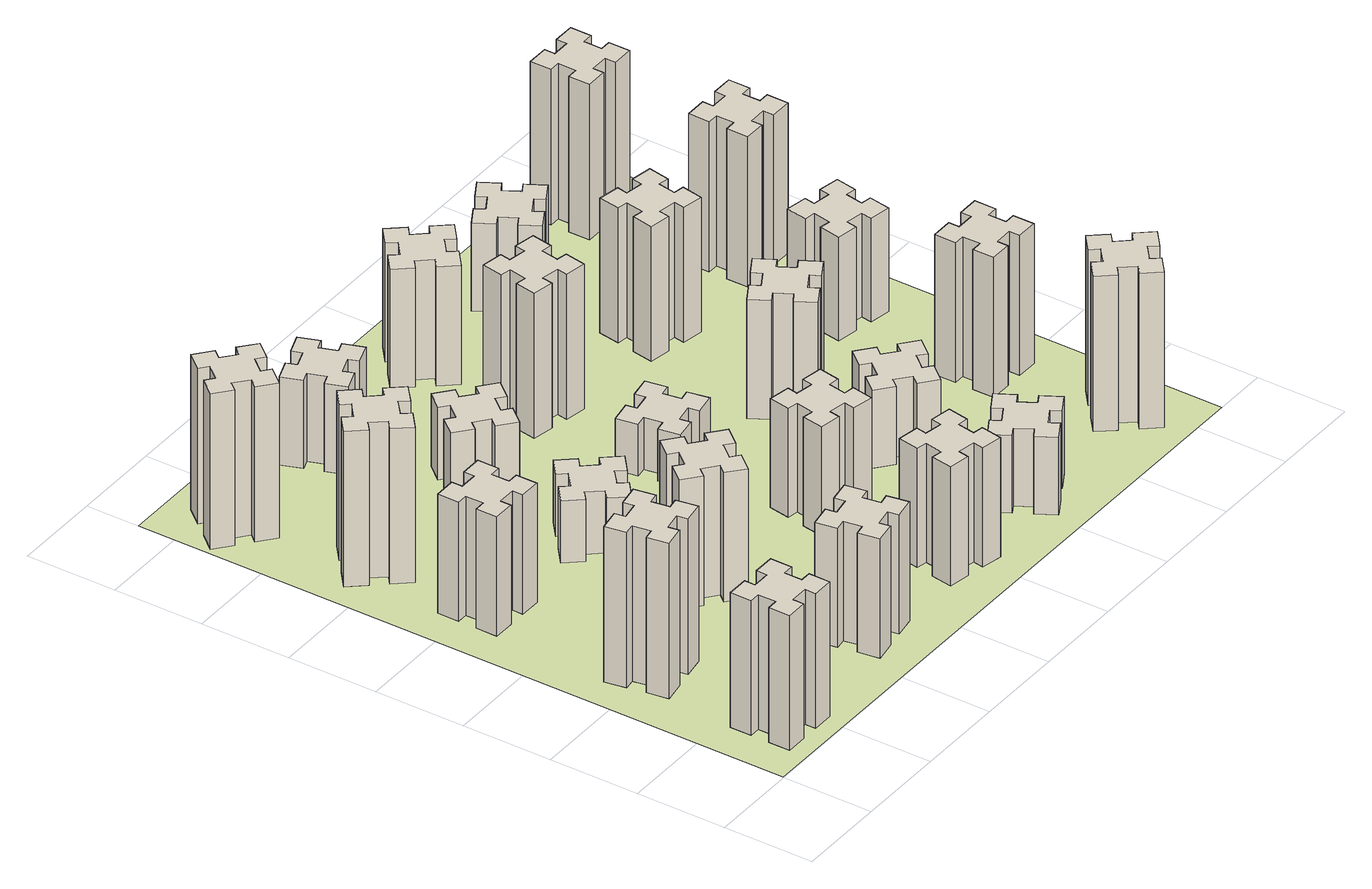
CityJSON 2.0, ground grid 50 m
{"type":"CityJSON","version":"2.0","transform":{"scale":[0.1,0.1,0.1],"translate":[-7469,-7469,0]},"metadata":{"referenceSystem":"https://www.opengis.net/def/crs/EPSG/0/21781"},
"CityObjects":{
"building1":{"type":"Building","attributes":{"class":"1000","function":"1000","usage":"1000","yearOfConstruction":2016,"roofType":"1000","measuredHeight":78,"storeysAboveGround":30,"storeysBelowGround":0},"geometry":[{"type":"Solid","lod":"1","boundaries":[[[[0,1,2,3,4,5,6,7,8,9,10,11,12,13,14,15,16,17,18,19]],[[17,16,20,21]],[[16,15,22,20]],[[15,14,23,22]],[[14,13,24,23]],[[13,12,25,24]],[[12,11,26,25]],[[11,10,27,26]],[[10,9,28,27]],[[9,8,29,28]],[[8,7,30,29]],[[7,6,31,30]],[[6,5,32,31]],[[5,4,33,32]],[[4,3,34,33]],[[3,2,35,34]],[[2,1,36,35]],[[1,0,37,36]],[[0,19,38,37]],[[19,18,39,38]],[[18,17,21,39]],[[24,25,26,27,28,29,30,31,32,33,34,35,36,37,38,39,21,20,22,23]]]]}]},
"building2":{"type":"Building","attributes":{"class":"1000","function":"1000","usage":"1000","yearOfConstruction":2016,"roofType":"1000","measuredHeight":90,"storeysAboveGround":30,"storeysBelowGround":0},"geometry":[{"type":"Solid","lod":"1","boundaries":[[[[40,41,42,43,44,45,46,47,48,49,50,51,52,53,54,55,56,57,58,59]],[[57,56,60,61]],[[56,55,62,60]],[[55,54,63,62]],[[54,53,64,63]],[[53,52,65,64]],[[52,51,66,65]],[[51,50,67,66]],[[50,49,68,67]],[[49,48,69,68]],[[48,47,70,69]],[[47,46,71,70]],[[46,45,72,71]],[[45,44,73,72]],[[44,43,74,73]],[[43,42,75,74]],[[42,41,76,75]],[[41,40,77,76]],[[40,59,78,77]],[[59,58,79,78]],[[58,57,61,79]],[[64,65,66,67,68,69,70,71,72,73,74,75,76,77,78,79,61,60,62,63]]]]}]},
"building3":{"type":"Building","attributes":{"class":"1000","function":"1000","usage":"1000","yearOfConstruction":2016,"roofType":"1000","measuredHeight":69,"storeysAboveGround":30,"storeysBelowGround":0},"geometry":[{"type":"Solid","lod":"1","boundaries":[[[[80,81,82,83,84,85,86,87,88,89,90,91,92,93,94,95,96,97,98,99]],[[97,96,100,101]],[[96,95,102,100]],[[95,94,103,102]],[[94,93,104,103]],[[93,92,105,104]],[[92,91,106,105]],[[91,90,107,106]],[[90,89,108,107]],[[89,88,109,108]],[[88,87,110,109]],[[87,86,111,110]],[[86,85,112,111]],[[85,84,113,112]],[[84,83,114,113]],[[83,82,115,114]],[[82,81,116,115]],[[81,80,117,116]],[[80,99,118,117]],[[99,98,119,118]],[[98,97,101,119]],[[104,105,106,107,108,109,110,111,112,113,114,115,116,117,118,119,101,100,102,103]]]]}]},
"building4":{"type":"Building","attributes":{"class":"1000","function":"1000","usage":"1000","yearOfConstruction":2016,"roofType":"1000","measuredHeight":90,"storeysAboveGround":30,"storeysBelowGround":0},"geometry":[{"type":"Solid","lod":"1","boundaries":[[[[120,121,122,123,124,125,126,127,128,129,130,131,132,133,134,135,136,137,138,139]],[[137,136,140,141]],[[136,135,142,140]],[[135,134,143,142]],[[134,133,144,143]],[[133,132,145,144]],[[132,131,146,145]],[[131,130,147,146]],[[130,129,148,147]],[[129,128,149,148]],[[128,127,150,149]],[[127,126,151,150]],[[126,125,152,151]],[[125,124,153,152]],[[124,123,154,153]],[[123,122,155,154]],[[122,121,156,155]],[[121,120,157,156]],[[120,139,158,157]],[[139,138,159,158]],[[138,137,141,159]],[[144,145,146,147,148,149,150,151,152,153,154,155,156,157,158,159,141,140,142,143]]]]}]},
"building5":{"type":"Building","attributes":{"class":"1000","function":"1000","usage":"1000","yearOfConstruction":2016,"roofType":"1000","measuredHeight":90,"storeysAboveGround":30,"storeysBelowGround":0},"geometry":[{"type":"Solid","lod":"1","boundaries":[[[[160,161,162,163,164,165,166,167,168,169,170,171,172,173,174,175,176,177,178,179]],[[177,176,180,181]],[[176,175,182,180]],[[175,174,183,182]],[[174,173,184,183]],[[173,172,185,184]],[[172,171,186,185]],[[171,170,187,186]],[[170,169,188,187]],[[169,168,189,188]],[[168,167,190,189]],[[167,166,191,190]],[[166,165,192,191]],[[165,164,193,192]],[[164,163,194,193]],[[163,162,195,194]],[[162,161,196,195]],[[161,160,197,196]],[[160,179,198,197]],[[179,178,199,198]],[[178,177,181,199]],[[184,185,186,187,188,189,190,191,192,193,194,195,196,197,198,199,181,180,182,183]]]]}]},
"building6":{"type":"Building","attributes":{"class":"1000","function":"1000","usage":"1000","yearOfConstruction":2016,"roofType":"1000","measuredHeight":69,"storeysAboveGround":30,"storeysBelowGround":0},"geometry":[{"type":"Solid","lod":"1","boundaries":[[[[200,201,202,203,204,205,206,207,208,209,210,211,212,213,214,215,216,217,218,219]],[[217,216,220,221]],[[216,215,222,220]],[[215,214,223,222]],[[214,213,224,223]],[[213,212,225,224]],[[212,211,226,225]],[[211,210,227,226]],[[210,209,228,227]],[[209,208,229,228]],[[208,207,230,229]],[[207,206,231,230]],[[206,205,232,231]],[[205,204,233,232]],[[204,203,234,233]],[[203,202,235,234]],[[202,201,236,235]],[[201,200,237,236]],[[200,219,238,237]],[[219,218,239,238]],[[218,217,221,239]],[[224,225,226,227,228,229,230,231,232,233,234,235,236,237,238,239,221,220,222,223]]]]}]},
"building7":{"type":"Building","attributes":{"class":"1000","function":"1000","usage":"1000","yearOfConstruction":2016,"roofType":"1000","measuredHeight":75,"storeysAboveGround":30,"storeysBelowGround":0},"geometry":[{"type":"Solid","lod":"1","boundaries":[[[[240,241,242,243,244,245,246,247,248,249,250,251,252,253,254,255,256,257,258,259]],[[257,256,260,261]],[[256,255,262,260]],[[255,254,263,262]],[[254,253,264,263]],[[253,252,265,264]],[[252,251,266,265]],[[251,250,267,266]],[[250,249,268,267]],[[249,248,269,268]],[[248,247,270,269]],[[247,246,271,270]],[[246,245,272,271]],[[245,244,273,272]],[[244,243,274,273]],[[243,242,275,274]],[[242,241,276,275]],[[241,240,277,276]],[[240,259,278,277]],[[259,258,279,278]],[[258,257,261,279]],[[264,265,266,267,268,269,270,271,272,273,274,275,276,277,278,279,261,260,262,263]]]]}]},
"building8":{"type":"Building","attributes":{"class":"1000","function":"1000","usage":"1000","yearOfConstruction":2016,"roofType":"1000","measuredHeight":36,"storeysAboveGround":30,"storeysBelowGround":0},"geometry":[{"type":"Solid","lod":"1","boundaries":[[[[280,281,282,283,284,285,286,287,288,289,290,291,292,293,294,295,296,297,298,299]],[[297,296,300,301]],[[296,295,302,300]],[[295,294,303,302]],[[294,293,304,303]],[[293,292,305,304]],[[292,291,306,305]],[[291,290,307,306]],[[290,289,308,307]],[[289,288,309,308]],[[288,287,310,309]],[[287,286,311,310]],[[286,285,312,311]],[[285,284,313,312]],[[284,283,314,313]],[[283,282,315,314]],[[282,281,316,315]],[[281,280,317,316]],[[280,299,318,317]],[[299,298,319,318]],[[298,297,301,319]],[[304,305,306,307,308,309,310,311,312,313,314,315,316,317,318,319,301,300,302,303]]]]}]},
"building9":{"type":"Building","attributes":{"class":"1000","function":"1000","usage":"1000","yearOfConstruction":2016,"roofType":"1000","measuredHeight":42,"storeysAboveGround":30,"storeysBelowGround":0},"geometry":[{"type":"Solid","lod":"1","boundaries":[[[[320,321,322,323,324,325,326,327,328,329,330,331,332,333,334,335,336,337,338,339]],[[337,336,340,341]],[[336,335,342,340]],[[335,334,343,342]],[[334,333,344,343]],[[333,332,345,344]],[[332,331,346,345]],[[331,330,347,346]],[[330,329,348,347]],[[329,328,349,348]],[[328,327,350,349]],[[327,326,351,350]],[[326,325,352,351]],[[325,324,353,352]],[[324,323,354,353]],[[323,322,355,354]],[[322,321,356,355]],[[321,320,357,356]],[[320,339,358,357]],[[339,338,359,358]],[[338,337,341,359]],[[344,345,346,347,348,349,350,351,352,353,354,355,356,357,358,359,341,340,342,343]]]]}]},
"building10":{"type":"Building","attributes":{"class":"1000","function":"1000","usage":"1000","yearOfConstruction":2016,"roofType":"1000","measuredHeight":51,"storeysAboveGround":30,"storeysBelowGround":0},"geometry":[{"type":"Solid","lod":"1","boundaries":[[[[360,361,362,363,364,365,366,367,368,369,370,371,372,373,374,375,376,377,378,379]],[[377,376,380,381]],[[376,375,382,380]],[[375,374,383,382]],[[374,373,384,383]],[[373,372,385,384]],[[372,371,386,385]],[[371,370,387,386]],[[370,369,388,387]],[[369,368,389,388]],[[368,367,390,389]],[[367,366,391,390]],[[366,365,392,391]],[[365,364,393,392]],[[364,363,394,393]],[[363,362,395,394]],[[362,361,396,395]],[[361,360,397,396]],[[360,379,398,397]],[[379,378,399,398]],[[378,377,381,399]],[[384,385,386,387,388,389,390,391,392,393,394,395,396,397,398,399,381,380,382,383]]]]}]},
"building11":{"type":"Building","attributes":{"class":"1000","function":"1000","usage":"1000","yearOfConstruction":2016,"roofType":"1000","measuredHeight":69,"storeysAboveGround":30,"storeysBelowGround":0},"geometry":[{"type":"Solid","lod":"1","boundaries":[[[[400,401,402,403,404,405,406,407,408,409,410,411,412,413,414,415,416,417,418,419]],[[417,416,420,421]],[[416,415,422,420]],[[415,414,423,422]],[[414,413,424,423]],[[413,412,425,424]],[[412,411,426,425]],[[411,410,427,426]],[[410,409,428,427]],[[409,408,429,428]],[[408,407,430,429]],[[407,406,431,430]],[[406,405,432,431]],[[405,404,433,432]],[[404,403,434,433]],[[403,402,435,434]],[[402,401,436,435]],[[401,400,437,436]],[[400,419,438,437]],[[419,418,439,438]],[[418,417,421,439]],[[424,425,426,427,428,429,430,431,432,433,434,435,436,437,438,439,421,420,422,423]]]]}]},
"building12":{"type":"Building","attributes":{"class":"1000","function":"1000","usage":"1000","yearOfConstruction":2016,"roofType":"1000","measuredHeight":63,"storeysAboveGround":30,"storeysBelowGround":0},"geometry":[{"type":"Solid","lod":"1","boundaries":[[[[440,441,442,443,444,445,446,447,448,449,450,451,452,453,454,455,456,457,458,459]],[[457,456,460,461]],[[456,455,462,460]],[[455,454,463,462]],[[454,453,464,463]],[[453,452,465,464]],[[452,451,466,465]],[[451,450,467,466]],[[450,449,468,467]],[[449,448,469,468]],[[448,447,470,469]],[[447,446,471,470]],[[446,445,472,471]],[[445,444,473,472]],[[444,443,474,473]],[[443,442,475,474]],[[442,441,476,475]],[[441,440,477,476]],[[440,459,478,477]],[[459,458,479,478]],[[458,457,461,479]],[[464,465,466,467,468,469,470,471,472,473,474,475,476,477,478,479,461,460,462,463]]]]}]},
"building13":{"type":"Building","attributes":{"class":"1000","function":"1000","usage":"1000","yearOfConstruction":2016,"roofType":"1000","measuredHeight":30,"storeysAboveGround":30,"storeysBelowGround":0},"geometry":[{"type":"Solid","lod":"1","boundaries":[[[[480,481,482,483,484,485,486,487,488,489,490,491,492,493,494,495,496,497,498,499]],[[497,496,500,501]],[[496,495,502,500]],[[495,494,503,502]],[[494,493,504,503]],[[493,492,505,504]],[[492,491,506,505]],[[491,490,507,506]],[[490,489,508,507]],[[489,488,509,508]],[[488,487,510,509]],[[487,486,511,510]],[[486,485,512,511]],[[485,484,513,512]],[[484,483,514,513]],[[483,482,515,514]],[[482,481,516,515]],[[481,480,517,516]],[[480,499,518,517]],[[499,498,519,518]],[[498,497,501,519]],[[504,505,506,507,508,509,510,511,512,513,514,515,516,517,518,519,501,500,502,503]]]]}]},
"building14":{"type":"Building","attributes":{"class":"1000","function":"1000","usage":"1000","yearOfConstruction":2016,"roofType":"1000","measuredHeight":84,"storeysAboveGround":30,"storeysBelowGround":0},"geometry":[{"type":"Solid","lod":"1","boundaries":[[[[520,521,522,523,524,525,526,527,528,529,530,531,532,533,534,535,536,537,538,539]],[[537,536,540,541]],[[536,535,542,540]],[[535,534,543,542]],[[534,533,544,543]],[[533,532,545,544]],[[532,531,546,545]],[[531,530,547,546]],[[530,529,548,547]],[[529,528,549,548]],[[528,527,550,549]],[[527,526,551,550]],[[526,525,552,551]],[[525,524,553,552]],[[524,523,554,553]],[[523,522,555,554]],[[522,521,556,555]],[[521,520,557,556]],[[520,539,558,557]],[[539,538,559,558]],[[538,537,541,559]],[[544,545,546,547,548,549,550,551,552,553,554,555,556,557,558,559,541,540,542,543]]]]}]},
"building15":{"type":"Building","attributes":{"class":"1000","function":"1000","usage":"1000","yearOfConstruction":2016,"roofType":"1000","measuredHeight":45,"storeysAboveGround":30,"storeysBelowGround":0},"geometry":[{"type":"Solid","lod":"1","boundaries":[[[[560,561,562,563,564,565,566,567,568,569,570,571,572,573,574,575,576,577,578,579]],[[577,576,580,581]],[[576,575,582,580]],[[575,574,583,582]],[[574,573,584,583]],[[573,572,585,584]],[[572,571,586,585]],[[571,570,587,586]],[[570,569,588,587]],[[569,568,589,588]],[[568,567,590,589]],[[567,566,591,590]],[[566,565,592,591]],[[565,564,593,592]],[[564,563,594,593]],[[563,562,595,594]],[[562,561,596,595]],[[561,560,597,596]],[[560,579,598,597]],[[579,578,599,598]],[[578,577,581,599]],[[584,585,586,587,588,589,590,591,592,593,594,595,596,597,598,599,581,580,582,583]]]]}]},
"building16":{"type":"Building","attributes":{"class":"1000","function":"1000","usage":"1000","yearOfConstruction":2016,"roofType":"1000","measuredHeight":69,"storeysAboveGround":30,"storeysBelowGround":0},"geometry":[{"type":"Solid","lod":"1","boundaries":[[[[600,601,602,603,604,605,606,607,608,609,610,611,612,613,614,615,616,617,618,619]],[[617,616,620,621]],[[616,615,622,620]],[[615,614,623,622]],[[614,613,624,623]],[[613,612,625,624]],[[612,611,626,625]],[[611,610,627,626]],[[610,609,628,627]],[[609,608,629,628]],[[608,607,630,629]],[[607,606,631,630]],[[606,605,632,631]],[[605,604,633,632]],[[604,603,634,633]],[[603,602,635,634]],[[602,601,636,635]],[[601,600,637,636]],[[600,619,638,637]],[[619,618,639,638]],[[618,617,621,639]],[[624,625,626,627,628,629,630,631,632,633,634,635,636,637,638,639,621,620,622,623]]]]}]},
"building17":{"type":"Building","attributes":{"class":"1000","function":"1000","usage":"1000","yearOfConstruction":2016,"roofType":"1000","measuredHeight":45,"storeysAboveGround":30,"storeysBelowGround":0},"geometry":[{"type":"Solid","lod":"1","boundaries":[[[[640,641,642,643,644,645,646,647,648,649,650,651,652,653,654,655,656,657,658,659]],[[657,656,660,661]],[[656,655,662,660]],[[655,654,663,662]],[[654,653,664,663]],[[653,652,665,664]],[[652,651,666,665]],[[651,650,667,666]],[[650,649,668,667]],[[649,648,669,668]],[[648,647,670,669]],[[647,646,671,670]],[[646,645,672,671]],[[645,644,673,672]],[[644,643,674,673]],[[643,642,675,674]],[[642,641,676,675]],[[641,640,677,676]],[[640,659,678,677]],[[659,658,679,678]],[[658,657,661,679]],[[664,665,666,667,668,669,670,671,672,673,674,675,676,677,678,679,661,660,662,663]]]]}]},
"building18":{"type":"Building","attributes":{"class":"1000","function":"1000","usage":"1000","yearOfConstruction":2016,"roofType":"1000","measuredHeight":69,"storeysAboveGround":30,"storeysBelowGround":0},"geometry":[{"type":"Solid","lod":"1","boundaries":[[[[680,681,682,683,684,685,686,687,688,689,690,691,692,693,694,695,696,697,698,699]],[[697,696,700,701]],[[696,695,702,700]],[[695,694,703,702]],[[694,693,704,703]],[[693,692,705,704]],[[692,691,706,705]],[[691,690,707,706]],[[690,689,708,707]],[[689,688,709,708]],[[688,687,710,709]],[[687,686,711,710]],[[686,685,712,711]],[[685,684,713,712]],[[684,683,714,713]],[[683,682,715,714]],[[682,681,716,715]],[[681,680,717,716]],[[680,699,718,717]],[[699,698,719,718]],[[698,697,701,719]],[[704,705,706,707,708,709,710,711,712,713,714,715,716,717,718,719,701,700,702,703]]]]}]},
"building19":{"type":"Building","attributes":{"class":"1000","function":"1000","usage":"1000","yearOfConstruction":2016,"roofType":"1000","measuredHeight":78,"storeysAboveGround":30,"storeysBelowGround":0},"geometry":[{"type":"Solid","lod":"1","boundaries":[[[[720,721,722,723,724,725,726,727,728,729,730,731,732,733,734,735,736,737,738,739]],[[737,736,740,741]],[[736,735,742,740]],[[735,734,743,742]],[[734,733,744,743]],[[733,732,745,744]],[[732,731,746,745]],[[731,730,747,746]],[[730,729,748,747]],[[729,728,749,748]],[[728,727,750,749]],[[727,726,751,750]],[[726,725,752,751]],[[725,724,753,752]],[[724,723,754,753]],[[723,722,755,754]],[[722,721,756,755]],[[721,720,757,756]],[[720,739,758,757]],[[739,738,759,758]],[[738,737,741,759]],[[744,745,746,747,748,749,750,751,752,753,754,755,756,757,758,759,741,740,742,743]]]]}]},
"building20":{"type":"Building","attributes":{"class":"1000","function":"1000","usage":"1000","yearOfConstruction":2016,"roofType":"1000","measuredHeight":90,"storeysAboveGround":30,"storeysBelowGround":0},"geometry":[{"type":"Solid","lod":"1","boundaries":[[[[760,761,762,763,764,765,766,767,768,769,770,771,772,773,774,775,776,777,778,779]],[[777,776,780,781]],[[776,775,782,780]],[[775,774,783,782]],[[774,773,784,783]],[[773,772,785,784]],[[772,771,786,785]],[[771,770,787,786]],[[770,769,788,787]],[[769,768,789,788]],[[768,767,790,789]],[[767,766,791,790]],[[766,765,792,791]],[[765,764,793,792]],[[764,763,794,793]],[[763,762,795,794]],[[762,761,796,795]],[[761,760,797,796]],[[760,779,798,797]],[[779,778,799,798]],[[778,777,781,799]],[[784,785,786,787,788,789,790,791,792,793,794,795,796,797,798,799,781,780,782,783]]]]}]},
"building21":{"type":"Building","attributes":{"class":"1000","function":"1000","usage":"1000","yearOfConstruction":2016,"roofType":"1000","measuredHeight":51,"storeysAboveGround":30,"storeysBelowGround":0},"geometry":[{"type":"Solid","lod":"1","boundaries":[[[[800,801,802,803,804,805,806,807,808,809,810,811,812,813,814,815,816,817,818,819]],[[817,816,820,821]],[[816,815,822,820]],[[815,814,823,822]],[[814,813,824,823]],[[813,812,825,824]],[[812,811,826,825]],[[811,810,827,826]],[[810,809,828,827]],[[809,808,829,828]],[[808,807,830,829]],[[807,806,831,830]],[[806,805,832,831]],[[805,804,833,832]],[[804,803,834,833]],[[803,802,835,834]],[[802,801,836,835]],[[801,800,837,836]],[[800,819,838,837]],[[819,818,839,838]],[[818,817,821,839]],[[824,825,826,827,828,829,830,831,832,833,834,835,836,837,838,839,821,820,822,823]]]]}]},
"building22":{"type":"Building","attributes":{"class":"1000","function":"1000","usage":"1000","yearOfConstruction":2016,"roofType":"1000","measuredHeight":81,"storeysAboveGround":30,"storeysBelowGround":0},"geometry":[{"type":"Solid","lod":"1","boundaries":[[[[840,841,842,843,844,845,846,847,848,849,850,851,852,853,854,855,856,857,858,859]],[[857,856,860,861]],[[856,855,862,860]],[[855,854,863,862]],[[854,853,864,863]],[[853,852,865,864]],[[852,851,866,865]],[[851,850,867,866]],[[850,849,868,867]],[[849,848,869,868]],[[848,847,870,869]],[[847,846,871,870]],[[846,845,872,871]],[[845,844,873,872]],[[844,843,874,873]],[[843,842,875,874]],[[842,841,876,875]],[[841,840,877,876]],[[840,859,878,877]],[[859,858,879,878]],[[858,857,861,879]],[[864,865,866,867,868,869,870,871,872,873,874,875,876,877,878,879,861,860,862,863]]]]}]},
"building23":{"type":"Building","attributes":{"class":"1000","function":"1000","usage":"1000","yearOfConstruction":2016,"roofType":"1000","measuredHeight":60,"storeysAboveGround":30,"storeysBelowGround":0},"geometry":[{"type":"Solid","lod":"1","boundaries":[[[[880,881,882,883,884,885,886,887,888,889,890,891,892,893,894,895,896,897,898,899]],[[897,896,900,901]],[[896,895,902,900]],[[895,894,903,902]],[[894,893,904,903]],[[893,892,905,904]],[[892,891,906,905]],[[891,890,907,906]],[[890,889,908,907]],[[889,888,909,908]],[[888,887,910,909]],[[887,886,911,910]],[[886,885,912,911]],[[885,884,913,912]],[[884,883,914,913]],[[883,882,915,914]],[[882,881,916,915]],[[881,880,917,916]],[[880,899,918,917]],[[899,898,919,918]],[[898,897,901,919]],[[904,905,906,907,908,909,910,911,912,913,914,915,916,917,918,919,901,900,902,903]]]]}]},
"building24":{"type":"Building","attributes":{"class":"1000","function":"1000","usage":"1000","yearOfConstruction":2016,"roofType":"1000","measuredHeight":87,"storeysAboveGround":30,"storeysBelowGround":0},"geometry":[{"type":"Solid","lod":"1","boundaries":[[[[920,921,922,923,924,925,926,927,928,929,930,931,932,933,934,935,936,937,938,939]],[[937,936,940,941]],[[936,935,942,940]],[[935,934,943,942]],[[934,933,944,943]],[[933,932,945,944]],[[932,931,946,945]],[[931,930,947,946]],[[930,929,948,947]],[[929,928,949,948]],[[928,927,950,949]],[[927,926,951,950]],[[926,925,952,951]],[[925,924,953,952]],[[924,923,954,953]],[[923,922,955,954]],[[922,921,956,955]],[[921,920,957,956]],[[920,939,958,957]],[[939,938,959,958]],[[938,937,941,959]],[[944,945,946,947,948,949,950,951,952,953,954,955,956,957,958,959,941,940,942,943]]]]}]},
"building25":{"type":"Building","attributes":{"class":"1000","function":"1000","usage":"1000","yearOfConstruction":2016,"roofType":"1000","measuredHeight":90,"storeysAboveGround":30,"storeysBelowGround":0},"geometry":[{"type":"Solid","lod":"1","boundaries":[[[[960,961,962,963,964,965,966,967,968,969,970,971,972,973,974,975,976,977,978,979]],[[977,976,980,981]],[[976,975,982,980]],[[975,974,983,982]],[[974,973,984,983]],[[973,972,985,984]],[[972,971,986,985]],[[971,970,987,986]],[[970,969,988,987]],[[969,968,989,988]],[[968,967,990,989]],[[967,966,991,990]],[[966,965,992,991]],[[965,964,993,992]],[[964,963,994,993]],[[963,962,995,994]],[[962,961,996,995]],[[961,960,997,996]],[[960,979,998,997]],[[979,978,999,998]],[[978,977,981,999]],[[984,985,986,987,988,989,990,991,992,993,994,995,996,997,998,999,981,980,982,983]]]]}]},
"landuse1":{"type":"LandUse","attributes":{"name":"plot1","function":"1010"},"geometry":[{"type":"MultiSurface","lod":"1","boundaries":[[[1000,1001,1002,1003]]]}]}
},
"vertices":[
[485,225,0],[485,325,0],[545,325,0],[545,445,0],[425,445,0],[425,385,0],[325,385,0],[325,445,0],[205,445,0],[205,325,0],[265,325,0],[265,225,0],[205,225,0],[205,105,0],[325,105,0],[325,165,0],[425,165,0],[425,105,0],[545,105,0],[545,225,0],[425,165,780],[425,105,780],[325,165,780],[325,105,780],[205,105,780],[205,225,780],[265,225,780],[265,325,780],[205,325,780],[205,445,780],[325,445,780],[325,385,780],[425,385,780],[425,445,780],[545,445,780],[545,325,780],[485,325,780],[485,225,780],[545,225,780],[545,105,780],
[405,1132,0],[307,1115,0],[297,1174,0],[178,1153,0],[199,1035,0],[258,1045,0],[276,947,0],[217,937,0],[237,818,0],[356,839,0],[345,898,0],[444,916,0],[454,857,0],[572,877,0],[551,996,0],[492,985,0],[475,1084,0],[534,1094,0],[513,1212,0],[395,1191,0],[475,1084,900],[534,1094,900],[492,985,900],[551,996,900],[572,877,900],[454,857,900],[444,916,900],[345,898,900],[356,839,900],[237,818,900],[217,937,900],[276,947,900],[258,1045,900],[199,1035,900],[178,1153,900],[297,1174,900],[307,1115,900],[405,1132,900],[395,1191,900],[513,1212,900],
[425,2065,0],[325,2065,0],[325,2125,0],[205,2125,0],[205,2005,0],[265,2005,0],[265,1905,0],[205,1905,0],[205,1785,0],[325,1785,0],[325,1845,0],[425,1845,0],[425,1785,0],[545,1785,0],[545,1905,0],[485,1905,0],[485,2005,0],[545,2005,0],[545,2125,0],[425,2125,0],[485,2005,690],[545,2005,690],[485,1905,690],[545,1905,690],[545,1785,690],[425,1785,690],[425,1845,690],[325,1845,690],[325,1785,690],[205,1785,690],[205,1905,690],[265,1905,690],[265,2005,690],[205,2005,690],[205,2125,690],[325,2125,690],[325,2065,690],[425,2065,690],[425,2125,690],[545,2125,690],
[492,2628,0],[427,2704,0],[473,2743,0],[396,2835,0],[304,2758,0],[343,2712,0],[266,2647,0],[228,2693,0],[136,2616,0],[213,2524,0],[259,2563,0],[323,2486,0],[277,2448,0],[354,2356,0],[446,2433,0],[408,2479,0],[484,2543,0],[523,2497,0],[615,2574,0],[538,2666,0],[484,2543,900],[523,2497,900],[408,2479,900],[446,2433,900],[354,2356,900],[277,2448,900],[323,2486,900],[259,2563,900],[213,2524,900],[136,2616,900],[228,2693,900],[266,2647,900],[343,2712,900],[304,2758,900],[396,2835,900],[473,2743,900],[427,2704,900],[492,2628,900],[538,2666,900],[615,2574,900],
[384,3387,0],[308,3452,0],[346,3498,0],[254,3575,0],[177,3483,0],[223,3444,0],[159,3368,0],[113,3406,0],[36,3314,0],[128,3237,0],[166,3283,0],[243,3219,0],[204,3173,0],[296,3096,0],[373,3188,0],[327,3226,0],[392,3303,0],[438,3264,0],[515,3356,0],[423,3433,0],[392,3303,900],[438,3264,900],[327,3226,900],[373,3188,900],[296,3096,900],[204,3173,900],[243,3219,900],[166,3283,900],[128,3237,900],[36,3314,900],[113,3406,900],[159,3368,900],[223,3444,900],[177,3483,900],[254,3575,900],[346,3498,900],[308,3452,900],[384,3387,900],[423,3433,900],[515,3356,900],
[1332,345,0],[1315,444,0],[1374,454,0],[1353,572,0],[1235,551,0],[1245,492,0],[1147,475,0],[1137,534,0],[1018,513,0],[1039,395,0],[1098,405,0],[1116,307,0],[1057,297,0],[1077,178,0],[1196,199,0],[1185,258,0],[1284,276,0],[1294,217,0],[1412,237,0],[1391,356,0],[1284,276,690],[1294,217,690],[1185,258,690],[1196,199,690],[1077,178,690],[1057,297,690],[1116,307,690],[1098,405,690],[1039,395,690],[1018,513,690],[1137,534,690],[1147,475,690],[1245,492,690],[1235,551,690],[1353,572,690],[1374,454,690],[1315,444,690],[1332,345,690],[1391,356,690],[1412,237,690],
[1224,1267,0],[1148,1332,0],[1186,1378,0],[1094,1455,0],[1017,1363,0],[1063,1324,0],[999,1248,0],[953,1286,0],[876,1194,0],[968,1117,0],[1006,1163,0],[1083,1099,0],[1044,1053,0],[1136,976,0],[1213,1068,0],[1167,1106,0],[1232,1183,0],[1278,1144,0],[1355,1236,0],[1263,1313,0],[1232,1183,750],[1278,1144,750],[1167,1106,750],[1213,1068,750],[1136,976,750],[1044,1053,750],[1083,1099,750],[1006,1163,750],[968,1117,750],[876,1194,750],[953,1286,750],[999,1248,750],[1063,1324,750],[1017,1363,750],[1094,1455,750],[1186,1378,750],[1148,1332,750],[1224,1267,750],[1263,1313,750],[1355,1236,750],
[1083,1972,0],[1006,1907,0],[968,1953,0],[876,1876,0],[953,1784,0],[999,1823,0],[1063,1746,0],[1017,1708,0],[1094,1616,0],[1186,1693,0],[1148,1739,0],[1224,1803,0],[1263,1757,0],[1355,1834,0],[1278,1926,0],[1232,1888,0],[1167,1964,0],[1213,2003,0],[1136,2095,0],[1044,2018,0],[1167,1964,360],[1213,2003,360],[1232,1888,360],[1278,1926,360],[1355,1834,360],[1263,1757,360],[1224,1803,360],[1148,1739,360],[1186,1693,360],[1094,1616,360],[1017,1708,360],[1063,1746,360],[999,1823,360],[953,1784,360],[876,1876,360],[968,1953,360],[1006,1907,360],[1083,1972,360],[1044,2018,360],[1136,2095,360],
[1267,2486,0],[1332,2563,0],[1378,2524,0],[1455,2616,0],[1363,2693,0],[1324,2647,0],[1248,2712,0],[1286,2758,0],[1194,2835,0],[1117,2743,0],[1163,2704,0],[1099,2628,0],[1053,2666,0],[976,2574,0],[1068,2497,0],[1106,2543,0],[1183,2479,0],[1144,2433,0],[1236,2356,0],[1313,2448,0],[1183,2479,420],[1144,2433,420],[1106,2543,420],[1068,2497,420],[976,2574,420],[1053,2666,420],[1099,2628,420],[1163,2704,420],[1117,2743,420],[1194,2835,420],[1286,2758,420],[1248,2712,420],[1324,2647,420],[1363,2693,420],[1455,2616,420],[1378,2524,420],[1332,2563,420],[1267,2486,420],[1313,2448,420],[1236,2356,420],
[1025,3456,0],[931,3422,0],[910,3478,0],[797,3437,0],[839,3324,0],[895,3345,0],[929,3251,0],[873,3230,0],[914,3117,0],[1027,3159,0],[1006,3215,0],[1100,3249,0],[1120,3193,0],[1233,3234,0],[1192,3347,0],[1136,3326,0],[1102,3420,0],[1158,3440,0],[1117,3553,0],[1004,3512,0],[1102,3420,510],[1158,3440,510],[1136,3326,510],[1192,3347,510],[1233,3234,510],[1120,3193,510],[1100,3249,510],[1006,3215,510],[1027,3159,510],[914,3117,510],[873,3230,510],[929,3251,510],[895,3345,510],[839,3324,510],[797,3437,510],[910,3478,510],[931,3422,510],[1025,3456,510],[1004,3512,510],[1117,3553,510],
[2055,307,0],[2072,405,0],[2131,395,0],[2152,513,0],[2034,534,0],[2024,475,0],[1925,492,0],[1936,551,0],[1817,572,0],[1797,454,0],[1856,444,0],[1838,345,0],[1779,356,0],[1758,237,0],[1877,217,0],[1887,276,0],[1985,258,0],[1975,199,0],[2093,178,0],[2114,297,0],[1985,258,690],[1975,199,690],[1887,276,690],[1877,217,690],[1758,237,690],[1779,356,690],[1838,345,690],[1856,444,690],[1797,454,690],[1817,572,690],[1936,551,690],[1925,492,690],[2024,475,690],[2034,534,690],[2152,513,690],[2131,395,690],[2072,405,690],[2055,307,690],[2114,297,690],[2093,178,690],
[2055,1047,0],[2072,1145,0],[2131,1135,0],[2152,1253,0],[2034,1274,0],[2024,1215,0],[1925,1232,0],[1936,1291,0],[1817,1312,0],[1797,1194,0],[1856,1184,0],[1838,1085,0],[1779,1096,0],[1758,977,0],[1877,957,0],[1887,1016,0],[1985,998,0],[1975,939,0],[2093,918,0],[2114,1037,0],[1985,998,630],[1975,939,630],[1887,1016,630],[1877,957,630],[1758,977,630],[1779,1096,630],[1838,1085,630],[1856,1184,630],[1797,1194,630],[1817,1312,630],[1936,1291,630],[1925,1232,630],[2024,1215,630],[2034,1274,630],[2152,1253,630],[2131,1135,630],[2072,1145,630],[2055,1047,630],[2114,1037,630],[2093,918,630],
[1972,1925,0],[1955,2024,0],[2014,2034,0],[1993,2152,0],[1875,2131,0],[1885,2072,0],[1787,2055,0],[1777,2114,0],[1658,2093,0],[1679,1975,0],[1738,1985,0],[1756,1887,0],[1697,1877,0],[1717,1758,0],[1836,1779,0],[1825,1838,0],[1924,1856,0],[1934,1797,0],[2052,1817,0],[2031,1936,0],[1924,1856,300],[1934,1797,300],[1825,1838,300],[1836,1779,300],[1717,1758,300],[1697,1877,300],[1756,1887,300],[1738,1985,300],[1679,1975,300],[1658,2093,300],[1777,2114,300],[1787,2055,300],[1885,2072,300],[1875,2131,300],[1993,2152,300],[2014,2034,300],[1955,2024,300],[1972,1925,300],[2031,1936,300],[2052,1817,300],
[1756,2764,0],[1738,2665,0],[1679,2676,0],[1658,2557,0],[1777,2537,0],[1787,2596,0],[1885,2578,0],[1875,2519,0],[1993,2498,0],[2014,2617,0],[1955,2627,0],[1972,2725,0],[2031,2715,0],[2052,2833,0],[1934,2854,0],[1924,2795,0],[1825,2812,0],[1836,2871,0],[1717,2892,0],[1697,2774,0],[1825,2812,840],[1836,2871,840],[1924,2795,840],[1934,2854,840],[2052,2833,840],[2031,2715,840],[1972,2725,840],[1955,2627,840],[2014,2617,840],[1993,2498,840],[1875,2519,840],[1885,2578,840],[1787,2596,840],[1777,2537,840],[1658,2557,840],[1679,2676,840],[1738,2665,840],[1756,2764,840],[1697,2774,840],[1717,2892,840],
[2475,364,0],[2525,277,0],[2473,247,0],[2533,143,0],[2637,203,0],[2607,255,0],[2694,305,0],[2724,253,0],[2828,313,0],[2768,417,0],[2716,387,0],[2666,474,0],[2718,504,0],[2658,608,0],[2554,548,0],[2584,496,0],[2497,446,0],[2467,498,0],[2363,438,0],[2423,334,0],[2497,446,450],[2467,498,450],[2584,496,450],[2554,548,450],[2658,608,450],[2718,504,450],[2666,474,450],[2716,387,450],[2768,417,450],[2828,313,450],[2724,253,450],[2694,305,450],[2607,255,450],[2637,203,450],[2533,143,450],[2473,247,450],[2525,277,450],[2475,364,450],[2423,334,450],[2363,438,450],
[1888,3219,0],[1964,3283,0],[2003,3237,0],[2095,3314,0],[2018,3406,0],[1972,3368,0],[1907,3444,0],[1953,3483,0],[1876,3575,0],[1784,3498,0],[1823,3452,0],[1746,3387,0],[1708,3433,0],[1616,3356,0],[1693,3264,0],[1739,3303,0],[1803,3226,0],[1757,3188,0],[1834,3096,0],[1926,3173,0],[1803,3226,690],[1757,3188,690],[1739,3303,690],[1693,3264,690],[1616,3356,690],[1708,3433,690],[1746,3387,690],[1823,3452,690],[1784,3498,690],[1876,3575,690],[1953,3483,690],[1907,3444,690],[1972,3368,690],[2018,3406,690],[2095,3314,690],[2003,3237,690],[1964,3283,690],[1888,3219,690],[1926,3173,690],[1834,3096,690],
[2647,1006,0],[2712,1083,0],[2758,1044,0],[2835,1136,0],[2743,1213,0],[2704,1167,0],[2628,1232,0],[2666,1278,0],[2574,1355,0],[2497,1263,0],[2543,1224,0],[2479,1148,0],[2433,1186,0],[2356,1094,0],[2448,1017,0],[2486,1063,0],[2563,999,0],[2524,953,0],[2616,876,0],[2693,968,0],[2563,999,450],[2524,953,450],[2486,1063,450],[2448,1017,450],[2356,1094,450],[2433,1186,450],[2479,1148,450],[2543,1224,450],[2497,1263,450],[2574,1355,450],[2666,1278,450],[2628,1232,450],[2704,1167,450],[2743,1213,450],[2835,1136,450],[2758,1044,450],[2712,1083,450],[2647,1006,450],[2693,968,450],[2616,876,450],
[2475,1744,0],[2525,1657,0],[2473,1627,0],[2533,1523,0],[2637,1583,0],[2607,1635,0],[2694,1685,0],[2724,1633,0],[2828,1693,0],[2768,1797,0],[2716,1767,0],[2666,1854,0],[2718,1884,0],[2658,1988,0],[2554,1928,0],[2584,1876,0],[2497,1826,0],[2467,1878,0],[2363,1818,0],[2423,1714,0],[2497,1826,690],[2467,1878,690],[2584,1876,690],[2554,1928,690],[2658,1988,690],[2718,1884,690],[2666,1854,690],[2716,1767,690],[2768,1797,690],[2828,1693,690],[2724,1633,690],[2694,1685,690],[2607,1635,690],[2637,1583,690],[2533,1523,690],[2473,1627,690],[2525,1657,690],[2475,1744,690],[2423,1714,690],[2363,1818,690],
[2596,2664,0],[2578,2565,0],[2519,2576,0],[2498,2457,0],[2617,2437,0],[2627,2496,0],[2725,2478,0],[2715,2419,0],[2833,2398,0],[2854,2517,0],[2795,2527,0],[2812,2625,0],[2871,2615,0],[2892,2733,0],[2774,2754,0],[2764,2695,0],[2665,2712,0],[2676,2771,0],[2557,2792,0],[2537,2674,0],[2665,2712,780],[2676,2771,780],[2764,2695,780],[2774,2754,780],[2892,2733,780],[2871,2615,780],[2812,2625,780],[2795,2527,780],[2854,2517,780],[2833,2398,780],[2715,2419,780],[2725,2478,780],[2627,2496,780],[2617,2437,780],[2498,2457,780],[2519,2576,780],[2578,2565,780],[2596,2664,780],[2537,2674,780],[2557,2792,780],
[3468,259,0],[3544,323,0],[3583,277,0],[3675,354,0],[3598,446,0],[3552,408,0],[3487,484,0],[3533,523,0],[3456,615,0],[3364,538,0],[3403,492,0],[3326,427,0],[3288,473,0],[3196,396,0],[3273,304,0],[3319,343,0],[3383,266,0],[3337,228,0],[3414,136,0],[3506,213,0],[3383,266,900],[3337,228,900],[3319,343,900],[3273,304,900],[3196,396,900],[3288,473,900],[3326,427,900],[3403,492,900],[3364,538,900],[3456,615,900],[3533,523,900],[3487,484,900],[3552,408,900],[3598,446,900],[3675,354,900],[3583,277,900],[3544,323,900],[3468,259,900],[3506,213,900],[3414,136,900],
[2716,3347,0],[2666,3434,0],[2718,3464,0],[2658,3568,0],[2554,3508,0],[2584,3456,0],[2497,3406,0],[2467,3458,0],[2363,3398,0],[2423,3294,0],[2475,3324,0],[2525,3237,0],[2473,3207,0],[2533,3103,0],[2637,3163,0],[2607,3215,0],[2694,3265,0],[2724,3213,0],[2828,3273,0],[2768,3377,0],[2694,3265,510],[2724,3213,510],[2607,3215,510],[2637,3163,510],[2533,3103,510],[2473,3207,510],[2525,3237,510],[2475,3324,510],[2423,3294,510],[2363,3398,510],[2467,3458,510],[2497,3406,510],[2584,3456,510],[2554,3508,510],[2658,3568,510],[2718,3464,510],[2666,3434,510],[2716,3347,510],[2768,3377,510],[2828,3273,510],
[3225,1165,0],[3225,1065,0],[3165,1065,0],[3165,945,0],[3285,945,0],[3285,1005,0],[3385,1005,0],[3385,945,0],[3505,945,0],[3505,1065,0],[3445,1065,0],[3445,1165,0],[3505,1165,0],[3505,1285,0],[3385,1285,0],[3385,1225,0],[3285,1225,0],[3285,1285,0],[3165,1285,0],[3165,1165,0],[3285,1225,810],[3285,1285,810],[3385,1225,810],[3385,1285,810],[3505,1285,810],[3505,1165,810],[3445,1165,810],[3445,1065,810],[3505,1065,810],[3505,945,810],[3385,945,810],[3385,1005,810],[3285,1005,810],[3285,945,810],[3165,945,810],[3165,1065,810],[3225,1065,810],[3225,1165,810],[3165,1165,810],[3165,1285,810],
[3267,1856,0],[3365,1838,0],[3355,1779,0],[3473,1758,0],[3494,1877,0],[3435,1887,0],[3452,1985,0],[3511,1975,0],[3532,2093,0],[3414,2114,0],[3404,2055,0],[3305,2072,0],[3316,2131,0],[3197,2152,0],[3177,2034,0],[3236,2024,0],[3218,1925,0],[3159,1936,0],[3138,1817,0],[3257,1797,0],[3218,1925,600],[3159,1936,600],[3236,2024,600],[3177,2034,600],[3197,2152,600],[3316,2131,600],[3305,2072,600],[3404,2055,600],[3414,2114,600],[3532,2093,600],[3511,1975,600],[3452,1985,600],[3435,1887,600],[3494,1877,600],[3473,1758,600],[3355,1779,600],[3365,1838,600],[3267,1856,600],[3257,1797,600],[3138,1817,600],
[3485,2705,0],[3385,2705,0],[3385,2765,0],[3265,2765,0],[3265,2645,0],[3325,2645,0],[3325,2545,0],[3265,2545,0],[3265,2425,0],[3385,2425,0],[3385,2485,0],[3485,2485,0],[3485,2425,0],[3605,2425,0],[3605,2545,0],[3545,2545,0],[3545,2645,0],[3605,2645,0],[3605,2765,0],[3485,2765,0],[3545,2645,870],[3605,2645,870],[3545,2545,870],[3605,2545,870],[3605,2425,870],[3485,2425,870],[3485,2485,870],[3385,2485,870],[3385,2425,870],[3265,2425,870],[3265,2545,870],[3325,2545,870],[3325,2645,870],[3265,2645,870],[3265,2765,870],[3385,2765,870],[3385,2705,870],[3485,2705,870],[3485,2765,870],[3605,2765,870],
[3285,3325,0],[3385,3325,0],[3385,3265,0],[3505,3265,0],[3505,3385,0],[3445,3385,0],[3445,3485,0],[3505,3485,0],[3505,3605,0],[3385,3605,0],[3385,3545,0],[3285,3545,0],[3285,3605,0],[3165,3605,0],[3165,3485,0],[3225,3485,0],[3225,3385,0],[3165,3385,0],[3165,3265,0],[3285,3265,0],[3225,3385,900],[3165,3385,900],[3225,3485,900],[3165,3485,900],[3165,3605,900],[3285,3605,900],[3285,3545,900],[3385,3545,900],[3385,3605,900],[3505,3605,900],[3505,3485,900],[3445,3485,900],[3445,3385,900],[3505,3385,900],[3505,3265,900],[3385,3265,900],[3385,3325,900],[3285,3325,900],[3285,3265,900],[3165,3265,900],
[5,3705,0],[3705,3705,0],[3705,5,0],[5,5,0]
]}
